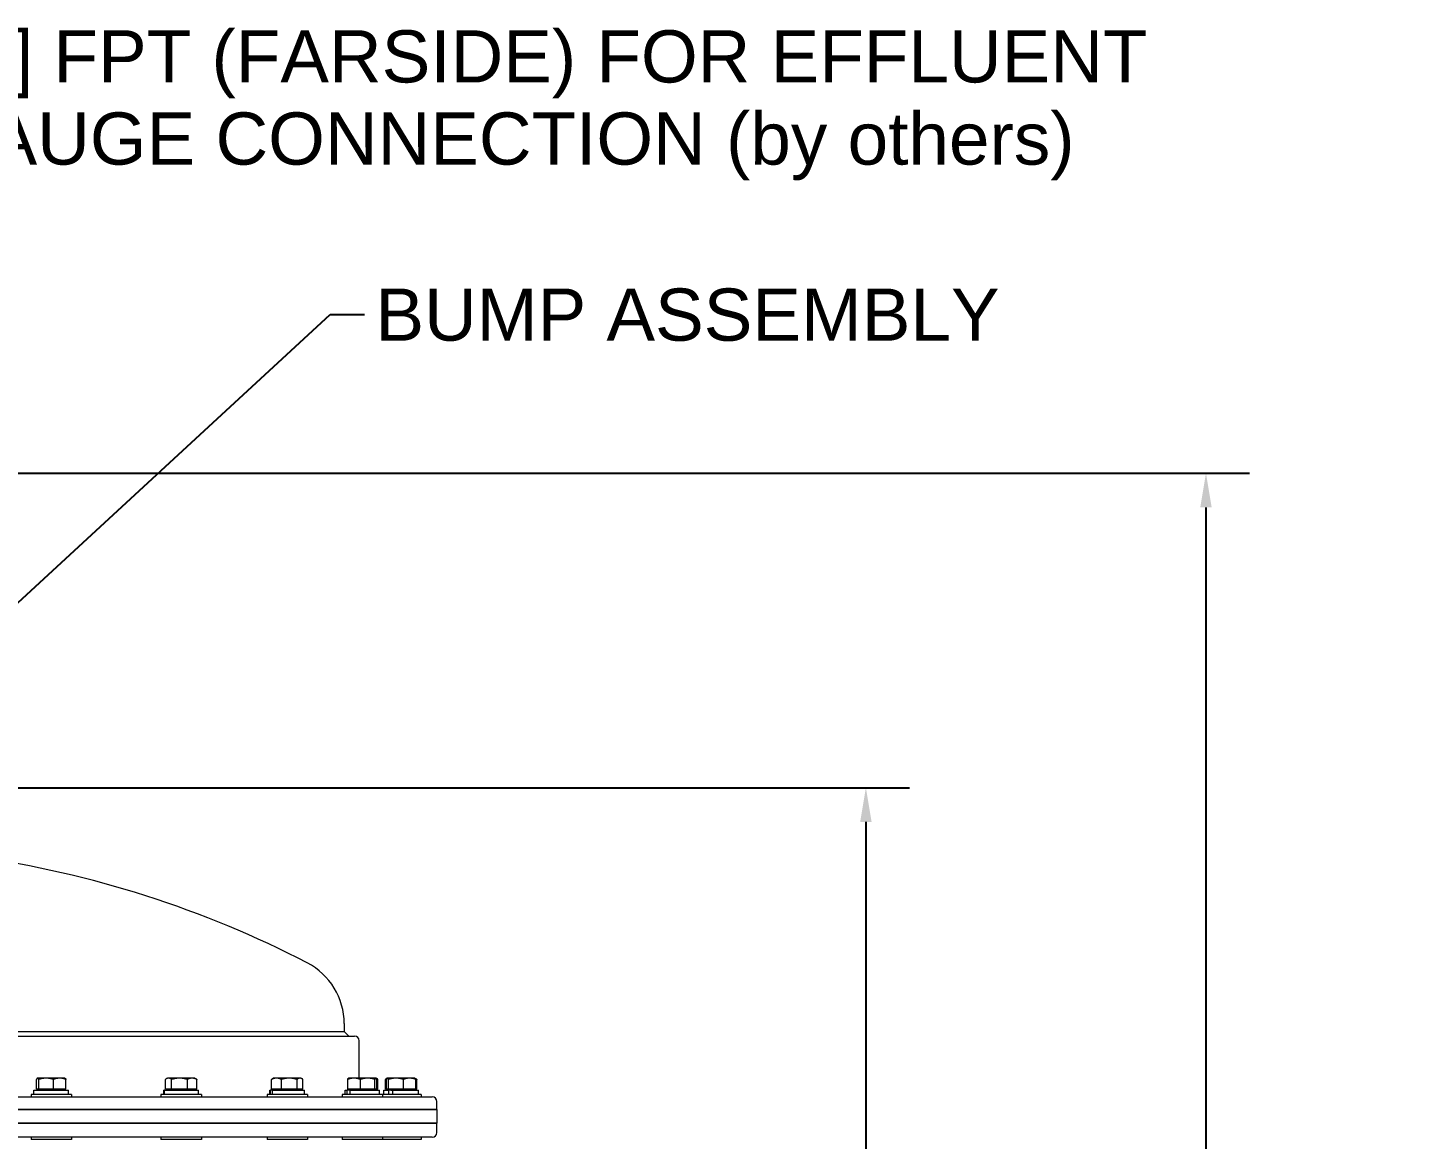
# Model space of a CAD drawing. Header units: inches. Extents: x 12 to 318, y 5 to 204.
# Drawn here: x 155.35 to 192.9, y 90.98 to 121.34 of the extents above; entities that cross this region are included whole.
import ezdxf

# ---------------------------------------------------------------- set-up
doc = ezdxf.new("R2010")
doc.units = ezdxf.units.IN
doc.header["$LTSCALE"] = 9.5
doc.header["$MEASUREMENT"] = 0
for name, color, linetype, lineweight in [('Dimension', 7, 'Continuous', 25), ('Symbol', 7, 'Continuous', 25), ('Symbol (ANSI)', 7, 'Continuous', 25), ('Visible', 7, 'Continuous', 18)]:
    doc.layers.add(name, color=color, linetype=linetype, lineweight=lineweight)
doc.styles.add('MEMCOR Medium', font='arial.ttf')
doc.styles.add('Standard D-E', font='arial.ttf')
doc.dimstyles.new('Default (ANSI)$7', dxfattribs={"dimscale": 9.5, "dimtxt": 0.15, "dimasz": 0.098425, "dimexe": 0.125, "dimexo": 0.0625, "dimgap": 0.031496, "dimtad": 0, "dimtih": 1, "dimtoh": 1, "dimdec": 4, "dimzin": 3, "dimdsep": 46, "dimlunit": 5, "dimtxsty": 'MEMCOR Medium', "dimcen": 0.09, "dimdle": 0.393701, "dimclrd": 256, "dimclre": 256, "dimclrt": 256, "dimadec": 0, "dimazin": 1, "dimtfac": 0.8, "dimtofl": 0, "dimtmove": 0, "dimatfit": 3, "dimfxl": 1, "dimfrac": 1, "dimtolj": 1, "dimtzin": 4, "dimlwd": -1, "dimlwe": -1, "dimarcsym": 0})
doc.dimstyles.new('Default D-E$7', dxfattribs={"dimscale": 9.5, "dimtxt": 0.15, "dimasz": 0.098425, "dimexe": 0.125, "dimexo": 0.0625, "dimgap": 0.031496, "dimtad": 0, "dimtih": 1, "dimtoh": 1, "dimzin": 4, "dimdsep": 46, "dimtxsty": 'Standard D-E', "dimcen": 0.09, "dimdle": 0.393701, "dimclrd": 256, "dimclre": 256, "dimclrt": 256, "dimadec": 0, "dimazin": 1, "dimtfac": 1, "dimtofl": 0, "dimtmove": 0, "dimatfit": 3, "dimfxl": 1, "dimtolj": 1, "dimtzin": 4, "dimlwd": -1, "dimlwe": -1, "dimarcsym": 0})
doc.dimstyles.new('in [mm] D-E NeptuneBenson', dxfattribs={"dimscale": 9.5, "dimtxt": 0.15, "dimasz": 0.098425, "dimexe": 0.125, "dimexo": 0.063, "dimgap": 0.031496, "dimtad": 0, "dimtih": 1, "dimtoh": 1, "dimdec": 4, "dimzin": 3, "dimdsep": 46, "dimlunit": 5, "dimtxsty": 'Standard D-E', "dimcen": 0.09, "dimdle": 0.393701, "dimclrd": 256, "dimclre": 256, "dimclrt": 256, "dimadec": 1, "dimazin": 1, "dimtfac": 1, "dimtofl": 0, "dimtmove": 0, "dimatfit": 3, "dimfxl": 1, "dimfrac": 1, "dimtolj": 1, "dimtzin": 4, "dimlwd": -1, "dimlwe": -1, "dimarcsym": 0})

# ---------------------------------------------------------------- blocks, each defined once
blk = doc.blocks.new('*D25')
at = {"layer": 'Defpoints', "color": 0, "transparency": 16777216}
for p in [(137.279, 100.587), (164.817, 28.314), (178.23, 28.314)]:
    blk.add_point(p, dxfattribs=at)
at = {"layer": 'Dimension', "transparency": 16777216}
for p, q in [((137.877, 100.587), (179.417, 100.587)), ((178.23, 99.652), (178.23, 86.184)), ((178.23, 29.249), (178.23, 80.305)), ((165.415, 28.314), (179.417, 28.314))]:
    blk.add_line(p, q, dxfattribs=at)
for points in [[(178.074, 99.652), (178.385, 99.652), (178.23, 100.587)], [(178.074, 29.249), (178.385, 29.249), (178.23, 28.314)]]:
    blk.add_solid(points, dxfattribs=at)
at = {"layer": 'Dimension', "transparency": 16777216, "char_height": 1.425, "attachment_point": 5, "style": 'Standard D-E'}
for s, insert in [('\\A1; 72{\\H1x;\\S1#4;} in', (178.23, 84.972)), ('\\A1;[1835.7 mm]', (178.23, 82.032))]:
    blk.add_mtext(s, dxfattribs=dict(at, insert=insert))
blk = doc.blocks.new('*D26')
at = {"layer": 'Defpoints', "color": 0, "transparency": 16777216}
for p in [(150.367, 109.174), (187.512, 109.174), (164.817, 28.314)]:
    blk.add_point(p, dxfattribs=at)
at = {"layer": 'Dimension', "transparency": 16777216}
for p, q in [((150.965, 109.174), (188.7, 109.174)), ((187.512, 108.239), (187.512, 71.699)), ((187.512, 29.249), (187.512, 65.79)), ((165.415, 28.314), (188.7, 28.314))]:
    blk.add_line(p, q, dxfattribs=at)
for points in [[(187.356, 108.239), (187.668, 108.239), (187.512, 109.174)], [(187.356, 29.249), (187.668, 29.249), (187.512, 28.314)]]:
    blk.add_solid(points, dxfattribs=at)
at = {"layer": 'Dimension', "transparency": 16777216, "char_height": 1.425, "attachment_point": 5, "style": 'Standard D-E'}
for s, insert in [('\\A1; 80{\\H1x;\\S7#8;} in', (187.512, 70.486)), ('\\A1;[2053.8 mm]', (187.512, 67.532))]:
    blk.add_mtext(s, dxfattribs=dict(at, insert=insert))

msp = doc.modelspace()

# ---------------------------------------------------------------- linework, layer by layer
at = {"layer": 'Visible'}
for p, q in [((149.991651, 93.929298), (163.991651, 93.929298)), ((163.991651, 94.144298), (163.991651, 93.929298)), ((163.991651, 93.929298), (164.116651, 93.804298)), ((138.437032, 93.804298), (164.276651, 93.804298)), ((164.401651, 92.655294), (164.401651, 93.679298)), ((155.593099, 92.357294), (155.593099, 92.6218)), ((155.619997, 92.655294), (155.616174, 92.653086)), ((155.623782, 92.655294), (155.619997, 92.655294)), ((155.855415, 92.655294), (155.623782, 92.655294)), ((155.654466, 92.357294), (155.654466, 92.6218)), ((156.22663, 92.655294), (155.855415, 92.655294)), ((156.056364, 92.357294), (156.056364, 92.6218)), ((156.369997, 92.655294), (156.22663, 92.655294)), ((156.369997, 92.655294), (156.373821, 92.653086)), ((156.396896, 92.357294), (156.396896, 92.6218)), ((159.111676, 92.357294), (159.111676, 92.6218)), ((159.166596, 92.655294), (159.133764, 92.636338)), ((159.196785, 92.655294), (159.166596, 92.655294)), ((159.496853, 92.655294), (159.196785, 92.655294)), ((159.281893, 92.357294), (159.281893, 92.6218)), ((159.841664, 92.655294), (159.496853, 92.655294)), ((159.711813, 92.357294), (159.711813, 92.6218)), ((159.916596, 92.655294), (159.841664, 92.655294)), ((159.916596, 92.655294), (159.949428, 92.636338)), ((159.971515, 92.357294), (159.971515, 92.6218)), ((162.008739, 92.357294), (162.008739, 92.6218)), ((162.062381, 92.655294), (162.03335, 92.638532)), ((162.142473, 92.655294), (162.062381, 92.655294)), ((162.490527, 92.655294), (162.142473, 92.655294)), ((162.276206, 92.357294), (162.276206, 92.6218)), ((162.785436, 92.655294), (162.490527, 92.655294)), ((162.704848, 92.357294), (162.704848, 92.6218)), ((162.812381, 92.655294), (162.785436, 92.655294)), ((162.812381, 92.655294), (162.841413, 92.638532)), ((162.866024, 92.357294), (162.866024, 92.6218)), ((164.086858, 92.357294), (164.086858, 92.6218)), ((164.110011, 92.655294), (164.107313, 92.653736)), ((164.260102, 92.655294), (164.110011, 92.655294)), ((164.632423, 92.655294), (164.260102, 92.655294)), ((164.433346, 92.357294), (164.433346, 92.6218)), ((164.857332, 92.655294), (164.632423, 92.655294)), ((164.8315, 92.357294), (164.8315, 92.6218)), ((164.860011, 92.655294), (164.857332, 92.655294)), ((164.860011, 92.655294), (164.862709, 92.653736)), ((164.862709, 92.653736), (164.889043, 92.638532)), ((164.883165, 92.357294), (164.883165, 92.6218)), ((164.913653, 92.357294), (164.913653, 92.6218)), ((165.115023, 92.357294), (165.115023, 92.6218)), ((165.166119, 92.653086), (165.13711, 92.636338)), ((165.143044, 92.357294), (165.143044, 92.6218)), ((165.169942, 92.655294), (165.166119, 92.653086)), ((165.173727, 92.655294), (165.169942, 92.655294)), ((165.40536, 92.655294), (165.173727, 92.655294)), ((165.204411, 92.357294), (165.204411, 92.6218)), ((165.776575, 92.655294), (165.40536, 92.655294)), ((165.606309, 92.357294), (165.606309, 92.6218)), ((165.919942, 92.655294), (165.776575, 92.655294)), ((165.919942, 92.655294), (165.923766, 92.653086)), ((165.923766, 92.653086), (165.952774, 92.636338)), ((165.946841, 92.357294), (165.946841, 92.6218)), ((165.974862, 92.357294), (165.974862, 92.6218)), ((133.586651, 92.144298), (166.396651, 92.144298)), ((156.546178, 92.20729), (155.443816, 92.20729)), ((155.443816, 92.20729), (155.443816, 92.144298)), ((155.523694, 92.20729), (155.523694, 92.33229)), ((155.523694, 92.33229), (156.466348, 92.33229)), ((155.623782, 92.357294), (155.593099, 92.357294)), ((155.619997, 92.357294), (155.619997, 92.33229)), ((155.654466, 92.357294), (155.623782, 92.357294)), ((155.855415, 92.357294), (155.654466, 92.357294)), ((156.056364, 92.357294), (155.855415, 92.357294)), ((156.22663, 92.357294), (156.056364, 92.357294)), ((156.396896, 92.357294), (156.22663, 92.357294)), ((156.369997, 92.357294), (156.369997, 92.33229)), ((156.466348, 92.20729), (156.466348, 92.33229)), ((156.546178, 92.20729), (156.546178, 92.144298)), ((160.092777, 92.20729), (158.990415, 92.20729)), ((158.990415, 92.20729), (158.990415, 92.144298)), ((159.088086, 92.33229), (159.070283, 92.33229)), ((159.070283, 92.20729), (159.070283, 92.33229)), ((159.088086, 92.20729), (159.088086, 92.33229)), ((159.088086, 92.33229), (160.012947, 92.33229)), ((159.196785, 92.357294), (159.111676, 92.357294)), ((159.166596, 92.357294), (159.166596, 92.33229)), ((159.281893, 92.357294), (159.196785, 92.357294)), ((159.496853, 92.357294), (159.281893, 92.357294)), ((159.711813, 92.357294), (159.496853, 92.357294)), ((159.841664, 92.357294), (159.711813, 92.357294)), ((159.971515, 92.357294), (159.841664, 92.357294)), ((159.916596, 92.357294), (159.916596, 92.33229)), ((160.012947, 92.20729), (160.012947, 92.33229)), ((160.092777, 92.20729), (160.092777, 92.144298)), ((162.988563, 92.20729), (161.8862, 92.20729)), ((161.8862, 92.20729), (161.8862, 92.144298)), ((161.96603, 92.33229), (161.980582, 92.33229)), ((161.96603, 92.20729), (161.96603, 92.33229)), ((162.032571, 92.33229), (161.980582, 92.33229)), ((161.980582, 92.20729), (161.980582, 92.33229)), ((162.142473, 92.357294), (162.008739, 92.357294)), ((162.032571, 92.20729), (162.032571, 92.33229)), ((162.032571, 92.33229), (162.908733, 92.33229)), ((162.062381, 92.357294), (162.062381, 92.33229)), ((162.276206, 92.357294), (162.142473, 92.357294)), ((162.490527, 92.357294), (162.276206, 92.357294)), ((162.704848, 92.357294), (162.490527, 92.357294)), ((162.785436, 92.357294), (162.704848, 92.357294)), ((162.866024, 92.357294), (162.785436, 92.357294)), ((162.812381, 92.357294), (162.812381, 92.33229)), ((162.908733, 92.20729), (162.908733, 92.33229)), ((162.988563, 92.20729), (162.988563, 92.144298)), ((165.036192, 92.20729), (163.93383, 92.20729)), ((163.93383, 92.20729), (163.93383, 92.144298)), ((164.01366, 92.33229), (164.073855, 92.33229)), ((164.01366, 92.20729), (164.01366, 92.33229)), ((164.151264, 92.33229), (164.073855, 92.33229)), ((164.073855, 92.20729), (164.073855, 92.33229)), ((164.260102, 92.357294), (164.086858, 92.357294)), ((164.110011, 92.357294), (164.110011, 92.33229)), ((164.151264, 92.33229), (164.156487, 92.33229)), ((164.156487, 92.20729), (164.156487, 92.33229)), ((164.156487, 92.33229), (164.956362, 92.33229)), ((164.433346, 92.357294), (164.260102, 92.357294)), ((164.632423, 92.357294), (164.433346, 92.357294)), ((164.8315, 92.357294), (164.632423, 92.357294)), ((164.857332, 92.357294), (164.8315, 92.357294)), ((164.883165, 92.357294), (164.857332, 92.357294)), ((164.860011, 92.357294), (164.860011, 92.33229)), ((164.913653, 92.357294), (164.883165, 92.357294)), ((164.956362, 92.20729), (164.956362, 92.33229)), ((165.036192, 92.20729), (165.036192, 92.144298)), ((166.096123, 92.20729), (165.036192, 92.20729)), ((165.073591, 92.33229), (165.20745, 92.33229)), ((165.073591, 92.20729), (165.073591, 92.33229)), ((165.143044, 92.357294), (165.115023, 92.357294)), ((165.173727, 92.357294), (165.143044, 92.357294)), ((165.169942, 92.357294), (165.169942, 92.33229)), ((165.204411, 92.357294), (165.173727, 92.357294)), ((165.40536, 92.357294), (165.204411, 92.357294)), ((165.266823, 92.33229), (165.20745, 92.33229)), ((165.20745, 92.20729), (165.20745, 92.33229)), ((165.266823, 92.33229), (165.315093, 92.33229)), ((165.315093, 92.20729), (165.315093, 92.33229)), ((165.315093, 92.33229), (166.016293, 92.33229)), ((165.606309, 92.357294), (165.40536, 92.357294)), ((165.776575, 92.357294), (165.606309, 92.357294)), ((165.946841, 92.357294), (165.776575, 92.357294)), ((165.919942, 92.357294), (165.919942, 92.33229)), ((165.974862, 92.357294), (165.946841, 92.357294)), ((166.016293, 92.20729), (166.016293, 92.33229)), ((166.096123, 92.20729), (166.096123, 92.144298)), ((166.521651, 91.804298), (166.521651, 92.019298)), ((133.461651, 91.804298), (166.521651, 91.804298)), ((166.521651, 91.804298), (133.461651, 91.804298)), ((166.521651, 91.804298), (166.521651, 91.424298)), ((166.521651, 91.424298), (133.461651, 91.424298)), ((133.461651, 91.424298), (166.521651, 91.424298)), ((166.521651, 91.169298), (166.521651, 91.424298)), ((166.396651, 91.044298), (133.586651, 91.044298)), ((155.443816, 91.044298), (155.443816, 90.981306)), ((156.546178, 90.981306), (155.443816, 90.981306)), ((156.546178, 91.044298), (156.546178, 90.981306)), ((158.990415, 91.044298), (158.990415, 90.981306)), ((160.092777, 90.981306), (158.990415, 90.981306)), ((160.092777, 91.044298), (160.092777, 90.981306)), ((161.8862, 91.044298), (161.8862, 90.981306)), ((162.988563, 90.981306), (161.8862, 90.981306)), ((162.988563, 91.044298), (162.988563, 90.981306)), ((163.93383, 91.044298), (163.93383, 90.981306)), ((165.036192, 90.981306), (163.93383, 90.981306)), ((165.036192, 91.044298), (165.036192, 90.981306)), ((166.096123, 90.981306), (165.036192, 90.981306)), ((166.096123, 91.044298), (166.096123, 90.981306))]:
    msp.add_line(p, q, dxfattribs=at)
for centre, radius, start, end in [((149.991651, 70.782078), 28.192219, 62.5561831, 81.9687755), ((162.124151, 94.144298), 1.8675, 0, 62.5561831), ((164.276651, 93.679298), 0.125, 0, 90), ((166.396651, 92.019298), 0.125, 0, 90), ((166.396651, 91.169298), 0.125, 270, 0)]:
    msp.add_arc(centre, radius, start, end, dxfattribs=at)
for points, weights in [([(155.623782, 92.655294), (155.609542, 92.655294), (155.593099, 92.6218)], [1, 1.0379548493, 1]), ([(155.654466, 92.6218), (155.638023, 92.655294), (155.623782, 92.655294)], [1, 1.0379548493, 1]), ([(155.855415, 92.655294), (155.762154, 92.655294), (155.654466, 92.6218)], [1, 1.0379548493, 1]), ([(156.056364, 92.6218), (155.948676, 92.655294), (155.855415, 92.655294)], [1, 1.0379548493, 1]), ([(156.22663, 92.655294), (156.14761, 92.655294), (156.056364, 92.6218)], [1, 1.0379548493, 1]), ([(156.396896, 92.6218), (156.305651, 92.655294), (156.22663, 92.655294)], [1, 1.0379548493, 1]), ([(156.373821, 92.653086), (156.384588, 92.64687), (156.396896, 92.6218)], [1.01455353314, 1.02814006989, 1]), ([(159.196785, 92.655294), (159.157286, 92.655294), (159.111676, 92.6218)], [1, 1.0379548493, 1]), ([(159.281893, 92.6218), (159.236284, 92.655294), (159.196785, 92.655294)], [1, 1.0379548493, 1]), ([(159.496853, 92.655294), (159.39709, 92.655294), (159.281893, 92.6218)], [1, 1.0379548493, 1]), ([(159.711813, 92.6218), (159.596616, 92.655294), (159.496853, 92.655294)], [1, 1.0379548493, 1]), ([(159.841664, 92.655294), (159.7814, 92.655294), (159.711813, 92.6218)], [1, 1.0379548493, 1]), ([(159.971515, 92.6218), (159.901928, 92.655294), (159.841664, 92.655294)], [1, 1.0379548493, 1]), ([(159.949428, 92.636338), (159.960141, 92.630153), (159.971515, 92.6218)], [1.01394334662, 1.00920328344, 1]), ([(162.142473, 92.655294), (162.080407, 92.655294), (162.008739, 92.6218)], [1, 1.0379548493, 1]), ([(162.008739, 92.6218), (162.021471, 92.631674), (162.03335, 92.638532)], [1, 1.01089719788, 1.01553701765]), ([(162.276206, 92.6218), (162.204538, 92.655294), (162.142473, 92.655294)], [1, 1.0379548493, 1]), ([(162.490527, 92.655294), (162.39106, 92.655294), (162.276206, 92.6218)], [1, 1.0379548493, 1]), ([(162.704848, 92.6218), (162.589994, 92.655294), (162.490527, 92.655294)], [1, 1.0379548493, 1]), ([(162.785436, 92.655294), (162.748035, 92.655294), (162.704848, 92.6218)], [1, 1.0379548493, 1]), ([(162.866024, 92.6218), (162.822837, 92.655294), (162.785436, 92.655294)], [1, 1.0379548493, 1]), ([(164.260102, 92.655294), (164.179699, 92.655294), (164.086858, 92.6218)], [1, 1.0379548493, 1]), ([(164.086858, 92.6218), (164.097783, 92.648234), (164.107313, 92.653736)], [1, 1.02971695473, 1.0128998083]), ([(164.433346, 92.6218), (164.340505, 92.655294), (164.260102, 92.655294)], [1, 1.0379548493, 1]), ([(164.632423, 92.655294), (164.540031, 92.655294), (164.433346, 92.6218)], [1, 1.0379548493, 1]), ([(164.8315, 92.6218), (164.724815, 92.655294), (164.632423, 92.655294)], [1, 1.0379548493, 1]), ([(164.857332, 92.655294), (164.845343, 92.655294), (164.8315, 92.6218)], [1, 1.0379548493, 1]), ([(164.883165, 92.6218), (164.869321, 92.655294), (164.857332, 92.655294)], [1, 1.0379548493, 1]), ([(164.913653, 92.6218), (164.88996, 92.640175), (164.868781, 92.648319)], [1, 1.0204717289, 1.01885976142]), ([(165.158841, 92.646961), (165.138093, 92.638742), (165.115023, 92.6218)], [1.01897649904, 1.01884488892, 1]), ([(165.173727, 92.655294), (165.159487, 92.655294), (165.143044, 92.6218)], [1, 1.0379548493, 1]), ([(165.204411, 92.6218), (165.187968, 92.655294), (165.173727, 92.655294)], [1, 1.0379548493, 1]), ([(165.40536, 92.655294), (165.312099, 92.655294), (165.204411, 92.6218)], [1, 1.0379548493, 1]), ([(165.606309, 92.6218), (165.498621, 92.655294), (165.40536, 92.655294)], [1, 1.0379548493, 1]), ([(165.776575, 92.655294), (165.697554, 92.655294), (165.606309, 92.6218)], [1, 1.0379548493, 1]), ([(165.946841, 92.6218), (165.855596, 92.655294), (165.776575, 92.655294)], [1, 1.0379548493, 1]), ([(165.923766, 92.653086), (165.934533, 92.64687), (165.946841, 92.6218)], [1.01455353314, 1.02814006989, 1]), ([(165.974862, 92.6218), (165.955923, 92.630916), (165.938171, 92.637455)], [1, 1.01005189042, 1.01477953359]), ([(165.952774, 92.636338), (165.963487, 92.630153), (165.974862, 92.6218)], [1.01394334662, 1.00920328344, 1])]:
    msp.add_rational_spline(points, weights, degree=2, dxfattribs=at)

# ---------------------------------------------------------------- texts
at = {"layer": 'Symbol', "insert": (164.84471, 114.215893), "char_height": 1.42500005, "width": 17.04134969, "attachment_point": 1, "style": 'Standard D-E'}
msp.add_mtext('\\fArial|b0|i0;BUMP ASSEMBLY', dxfattribs=at)
at = {"layer": 'Symbol (ANSI)', "insert": (141.233122, 121.266447), "char_height": 1.42500005, "width": 44.68982689, "attachment_point": 1, "line_spacing_factor": 0.944221, "style": 'MEMCOR Medium'}
msp.add_mtext('\\fArial|b0|i0;1/4 in [6.35 mm] FPT (FARSIDE) FOR EFFLUENT\\P\\fArial|b0|i0;PRESSURE GAUGE CONNECTION (by others)\\P', dxfattribs=at)

# ---------------------------------------------------------------- dimensions: what is measured, and where the dimension line sits
at = {"layer": 'Dimension'}
for base, p1, p2, text, picture, middle in [((187.512277, 109.174302), (164.816889, 28.314298), (150.366651, 109.174302), ' <> in\\X[2053.8 mm]', '*D26', (187.512277, 68.7443)), ((178.229578, 28.314298), (137.278758, 100.587191), (164.816889, 28.314298), ' <> in\\X[1835.7 mm]', '*D25', (178.229578, 83.244502))]:
    dim = msp.add_linear_dim(base=base, p1=p1, p2=p2, angle=90, text=text, dimstyle='in [mm] D-E NeptuneBenson', override={"dimgap": 0.031496, "dimdec": 4, "dimpost": '', "dimtol": 0, "dimlim": 0, "dimtp": 0, "dimtm": 0, "dimtdec": 2, "dimatfit": 1}, dxfattribs=at)
    dim.commit()
    dim.dimension.update_dxf_attribs({"geometry": picture, "text_midpoint": middle, "dimtype": 160})

# ---------------------------------------------------------------- leaders
at = {"layer": 'Symbol', "annotation_type": 0, "has_hookline": 1, "hookline_direction": 0, "text_width": 16.875461}
msp.add_leader([(153.995376, 104.632358), (163.610458, 113.503393), (164.545498, 113.503393)], dimstyle='Default D-E$7', override={"dimtad": 0}, dxfattribs=at)
at = {"layer": 'Symbol (ANSI)', "annotation_type": 0, "has_hookline": 1, "hookline_direction": 0, "text_width": 44.430646}
msp.add_leader([(129.532087, 108.333861), (139.99887, 120.553947), (140.93391, 120.553947)], dimstyle='Default (ANSI)$7', override={"dimasz": 0.098425, "dimtad": 0, "dimldrblk": 'Dot'}, dxfattribs=at)

doc.saveas('drawing.dxf')
